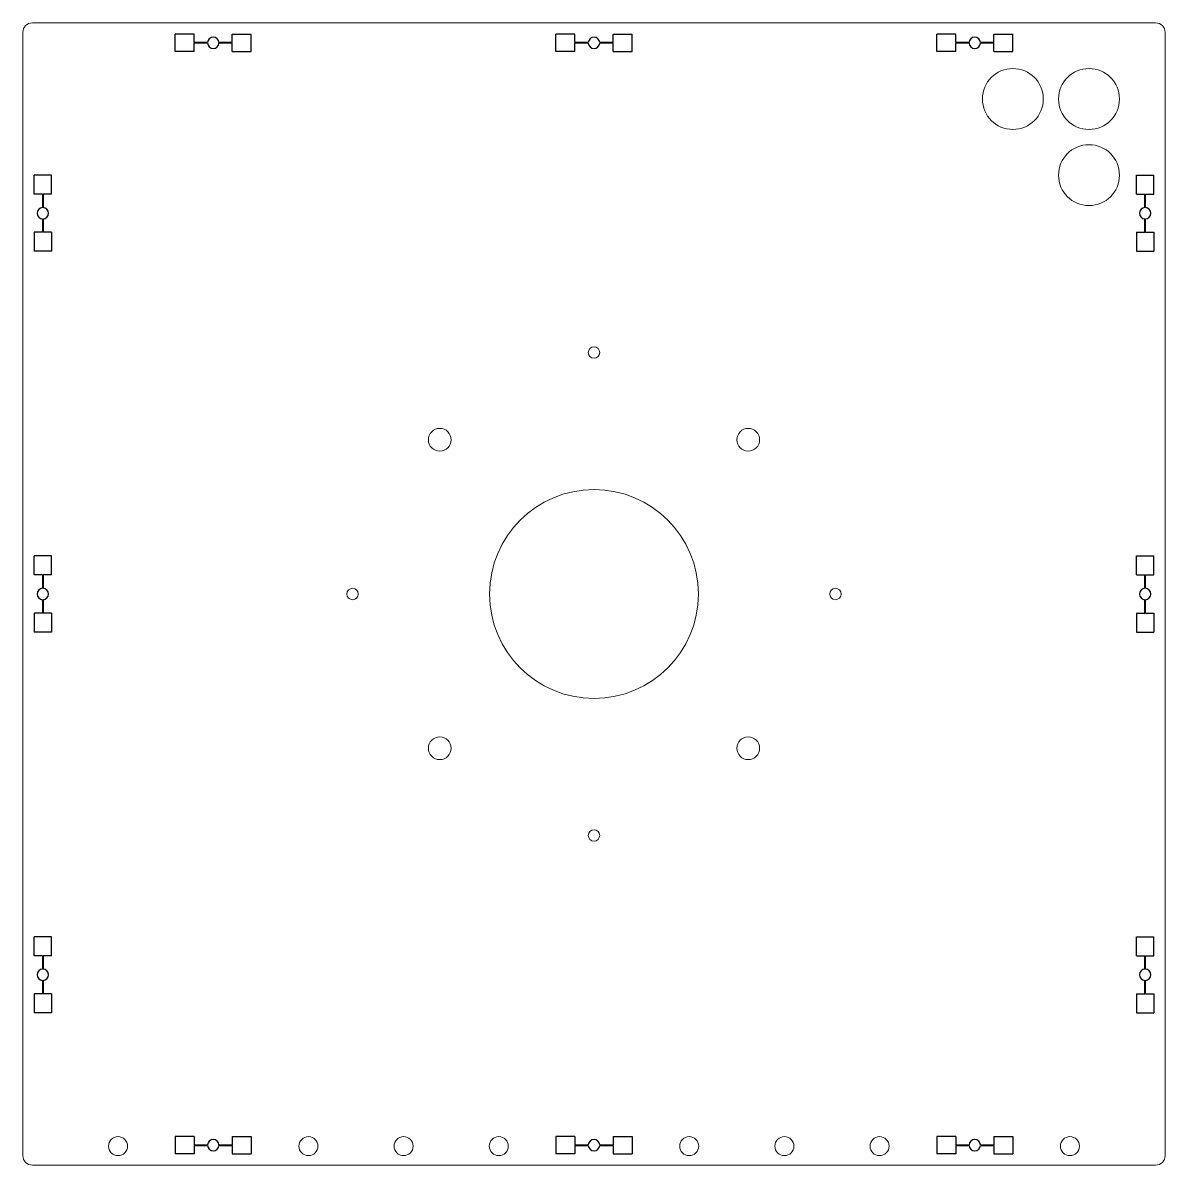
# Model space of a CAD drawing. Header units: millimetres. Extents: x 0 to 1730, y 0 to 300.
# Drawn here: x 310 to 610, y 0 to 300 of the extents above; entities that cross this region are included whole.
import ezdxf

# ---------------------------------------------------------------- set-up
doc = ezdxf.new("R2010")
doc.units = ezdxf.units.MM
doc.layers.get('0').update_dxf_attribs({"linetype": 'CONTINUOUS', "lineweight": 25, "true_color": 0x000000})
doc.layers.add('Bottom', color=7, linetype='CONTINUOUS', lineweight=0, true_color=0x000000)

msp = doc.modelspace()

# ---------------------------------------------------------------- linework, layer by layer
for p, q in [((355, 297), (350, 297)), ((350, 292.5), (350, 297)), ((355, 294.82), (355, 297)), ((365, 297), (370, 297)), ((365, 294.82), (365, 297)), ((370, 292.5), (370, 297)), ((455, 297), (450, 297)), ((450, 292.5), (450, 297)), ((455, 294.82), (455, 297)), ((465, 297), (470, 297)), ((465, 294.82), (465, 297)), ((470, 292.5), (470, 297)), ((555, 297), (550, 297)), ((550, 292.5), (550, 297)), ((555, 294.82), (555, 297)), ((565, 297), (570, 297)), ((565, 294.82), (565, 297)), ((570, 292.5), (570, 297)), ((358.5, 294.82), (355, 294.82)), ((358.5, 294.68), (355, 294.68)), ((355, 292.5), (355, 294.68)), ((365, 294.82), (361.5, 294.82)), ((365, 294.68), (361.5, 294.68)), ((365, 292.5), (365, 294.68)), ((458.5, 294.82), (455, 294.82)), ((458.5, 294.68), (455, 294.68)), ((455, 292.5), (455, 294.68)), ((465, 294.82), (461.5, 294.82)), ((465, 294.68), (461.5, 294.68)), ((465, 292.5), (465, 294.68)), ((558.5, 294.82), (555, 294.82)), ((558.5, 294.68), (555, 294.68)), ((555, 292.5), (555, 294.68)), ((565, 294.82), (561.5, 294.82)), ((565, 294.68), (561.5, 294.68)), ((565, 292.5), (565, 294.68)), ((355, 292.5), (350, 292.5)), ((365, 292.5), (370, 292.5)), ((455, 292.5), (450, 292.5)), ((465, 292.5), (470, 292.5)), ((555, 292.5), (550, 292.5)), ((565, 292.5), (570, 292.5)), ((313, 255), (313, 260)), ((317.5, 260), (313, 260)), ((317.5, 255), (317.5, 260)), ((602.5, 255), (602.5, 260)), ((602.5, 260), (607, 260)), ((607, 255), (607, 260)), ((315.18, 255), (313, 255)), ((315.18, 255), (315.18, 251.5)), ((317.5, 255), (315.32, 255)), ((315.32, 255), (315.32, 251.5)), ((602.5, 255), (604.67, 255)), ((604.67, 251.5), (604.67, 255)), ((604.83, 251.5), (604.83, 255)), ((604.83, 255), (607, 255)), ((315.18, 248.5), (315.18, 245)), ((315.32, 248.5), (315.32, 245)), ((604.67, 245), (604.67, 248.5)), ((604.83, 245), (604.83, 248.5)), ((313, 245), (313, 240)), ((315.18, 245), (313, 245)), ((317.5, 245), (315.32, 245)), ((317.5, 245), (317.5, 240)), ((602.5, 245), (602.5, 240)), ((602.5, 245), (604.67, 245)), ((604.83, 245), (607, 245)), ((607, 245), (607, 240)), ((317.5, 240), (313, 240)), ((602.5, 240), (607, 240)), ((313, 155), (313, 160)), ((317.5, 160), (313, 160)), ((317.5, 155), (317.5, 160)), ((602.5, 155), (602.5, 160)), ((602.5, 160), (607, 160)), ((607, 155), (607, 160)), ((315.18, 155), (313, 155)), ((315.18, 155), (315.18, 151.5)), ((317.5, 155), (315.32, 155)), ((315.32, 155), (315.32, 151.5)), ((602.5, 155), (604.67, 155)), ((604.67, 151.5), (604.67, 155)), ((604.83, 151.5), (604.83, 155)), ((604.83, 155), (607, 155)), ((315.18, 148.5), (315.18, 145)), ((315.32, 148.5), (315.32, 145)), ((604.67, 145), (604.67, 148.5)), ((604.83, 145), (604.83, 148.5)), ((313, 145), (313, 140)), ((315.18, 145), (313, 145)), ((317.5, 145), (315.32, 145)), ((317.5, 145), (317.5, 140)), ((602.5, 145), (602.5, 140)), ((602.5, 145), (604.67, 145)), ((604.83, 145), (607, 145)), ((607, 145), (607, 140)), ((317.5, 140), (313, 140)), ((602.5, 140), (607, 140)), ((313, 55), (313, 60)), ((317.5, 60), (313, 60)), ((317.5, 55), (317.5, 60)), ((602.5, 55), (602.5, 60)), ((602.5, 60), (607, 60)), ((607, 55), (607, 60)), ((315.18, 55), (313, 55)), ((315.18, 55), (315.18, 51.5)), ((317.5, 55), (315.32, 55)), ((315.32, 55), (315.32, 51.5)), ((602.5, 55), (604.67, 55)), ((604.67, 51.5), (604.67, 55)), ((604.83, 51.5), (604.83, 55)), ((604.83, 55), (607, 55)), ((315.18, 48.5), (315.18, 45)), ((315.32, 48.5), (315.32, 45)), ((604.67, 45), (604.67, 48.5)), ((604.83, 45), (604.83, 48.5)), ((313, 45), (313, 40)), ((315.18, 45), (313, 45)), ((317.5, 45), (315.32, 45)), ((317.5, 45), (317.5, 40)), ((602.5, 45), (602.5, 40)), ((602.5, 45), (604.67, 45)), ((604.83, 45), (607, 45)), ((607, 45), (607, 40)), ((317.5, 40), (313, 40)), ((602.5, 40), (607, 40)), ((355, 7.5), (350, 7.5)), ((350, 7.5), (350, 3)), ((355, 7.5), (355, 5.32)), ((365, 7.5), (370, 7.5)), ((365, 7.5), (365, 5.32)), ((370, 7.5), (370, 3)), ((455, 7.5), (450, 7.5)), ((450, 7.5), (450, 3)), ((455, 7.5), (455, 5.32)), ((465, 7.5), (470, 7.5)), ((465, 7.5), (465, 5.32)), ((470, 7.5), (470, 3)), ((555, 7.5), (550, 7.5)), ((550, 7.5), (550, 3)), ((555, 7.5), (555, 5.32)), ((565, 7.5), (570, 7.5)), ((565, 7.5), (565, 5.32)), ((570, 7.5), (570, 3)), ((355, 3), (350, 3)), ((355, 5.32), (358.5, 5.32)), ((355, 5.17), (355, 3)), ((355, 5.17), (358.5, 5.17)), ((361.5, 5.32), (365, 5.32)), ((361.5, 5.17), (365, 5.17)), ((365, 5.17), (365, 3)), ((455, 3), (450, 3)), ((455, 5.32), (458.5, 5.32)), ((455, 5.17), (455, 3)), ((455, 5.17), (458.5, 5.17)), ((461.5, 5.32), (465, 5.32)), ((461.5, 5.17), (465, 5.17)), ((465, 5.17), (465, 3)), ((555, 3), (550, 3)), ((555, 5.32), (558.5, 5.32)), ((555, 5.17), (555, 3)), ((555, 5.17), (558.5, 5.17)), ((561.5, 5.32), (565, 5.32)), ((561.5, 5.17), (565, 5.17)), ((565, 5.17), (565, 3)), ((365, 3), (370, 3)), ((465, 3), (470, 3)), ((565, 3), (570, 3))]:
    msp.add_line(p, q)
for centre, start, end in [((360, 294.75), 2.866, 177.134), ((360, 294.75), 182.866, 357.134), ((460, 294.75), 2.866, 177.134), ((460, 294.75), 182.866, 357.134), ((560, 294.75), 2.866, 177.134), ((560, 294.75), 182.866, 357.134), ((315.25, 250), 92.866, 267.134), ((315.25, 250), 272.866, 87.134), ((604.75, 250), 92.866, 267.134), ((604.75, 250), 272.866, 87.134), ((315.25, 150), 92.866, 267.134), ((315.25, 150), 272.866, 87.134), ((604.75, 150), 92.866, 267.134), ((604.75, 150), 272.866, 87.134), ((315.25, 50), 92.866, 267.134), ((315.25, 50), 272.866, 87.134), ((604.75, 50), 92.866, 267.134), ((604.75, 50), 272.866, 87.134), ((360, 5.25), 2.866, 177.134), ((460, 5.25), 2.866, 177.134), ((560, 5.25), 2.866, 177.134), ((360, 5.25), 182.866, 357.134), ((460, 5.25), 182.866, 357.134), ((560, 5.25), 182.866, 357.134)]:
    msp.add_arc(centre, 1.5, start, end)
at = {"layer": 'Bottom'}
for p, q in [((607.5, 300), (312.5, 300)), ((310, 297.5), (310, 2.5)), ((610, 2.5), (610, 297.5)), ((312.5, 0), (607.5, 0))]:
    msp.add_line(p, q, dxfattribs=at)
for centre, radius in [((570, 280), 8), ((590, 280), 8), ((590, 260), 8), ((460, 213.4), 1.5), ((419.5, 190.5), 3), ((500.5, 190.5), 3), ((460, 150), 27.43), ((396.6, 150), 1.5), ((523.4, 150), 1.5), ((419.5, 109.5), 3), ((500.5, 109.5), 3), ((460, 86.6), 1.5), ((335, 5), 2.5), ((385, 5), 2.5), ((410, 5), 2.5), ((435, 5), 2.5), ((485, 5), 2.5), ((510, 5), 2.5), ((535, 5), 2.5), ((585, 5), 2.5)]:
    msp.add_circle(centre, radius, dxfattribs=at)
for centre, start, end in [((312.5, 297.5), 90, 180), ((607.5, 297.5), 0, 90), ((312.5, 2.5), 180, 270), ((607.5, 2.5), 270, 0)]:
    msp.add_arc(centre, 2.5, start, end, dxfattribs=at)

doc.saveas('drawing.dxf')
